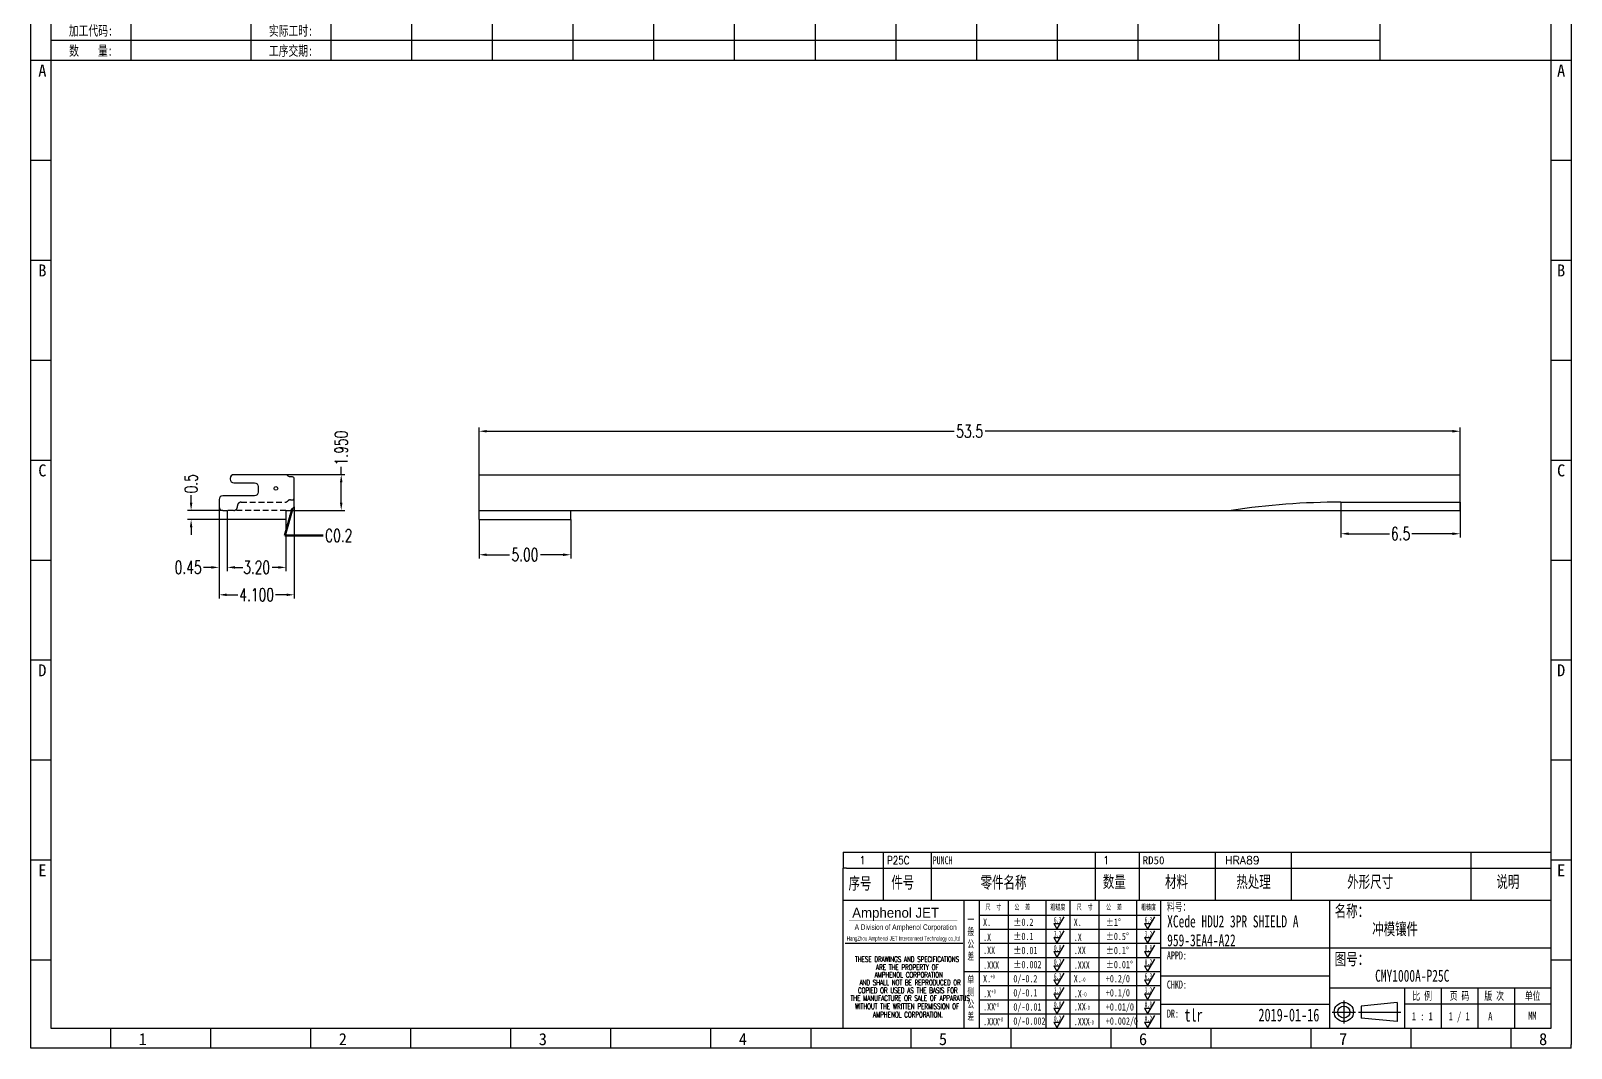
# Model space of a CAD drawing. Header units: millimetres. Extents: x -2852 to 5627, y -2271 to 1849.
# Drawn here: x -2222.9 to -2138.9, y -8.2 to 47.3 of the extents above; entities that cross this region are included whole.
import ezdxf
from ezdxf.enums import TextEntityAlignment as Align

# ---------------------------------------------------------------- set-up
doc = ezdxf.new("R2010")
doc.units = ezdxf.units.MM
doc.header["$PDSIZE"] = 3
doc.linetypes.add('DASHED2', pattern=[9.525, 6.35, -3.175])
for name, color, linetype in [('1', 7, 'Continuous'), ('11', 4, 'DASHED2'), ('41', 1, 'Continuous'), ('PUNCH', 1, 'Continuous')]:
    doc.layers.add(name, color=color, linetype=linetype)
doc.styles.add('CH', font='仿宋_GB2312_0.ttf')
doc.styles.add('jet02', font='simplex.shx', dxfattribs={"width": 0.7})
doc.styles.add('SIMPLEX', font='SIMPLEX')
doc.styles.get("Standard").update_dxf_attribs({"font": '仿宋_GB2312_0.ttf', "width": 0.7})
doc.styles.add('TEXTSTYLE_1', font='TRIUMB.TTF')
doc.styles.add('TEXTSTYLE_2', font='TRIUM.TTF')
doc.styles.add('tk', font='', dxfattribs={"width": 0.7})
doc.styles.add('tk 2', font='仿宋_GB2312_0.ttf', dxfattribs={"width": 0.65})
doc.styles.add('tk 4', font='simplex.shx', dxfattribs={"width": 0.65, "bigfont": 'bigfont.shx'})
doc.styles.get('tk').set_extended_font_data('NSimSun')
doc.dimstyles.new('jet02', dxfattribs={"dimtxt": 3.5, "dimasz": 2.1, "dimexe": 1, "dimexo": 0, "dimgap": 0.5, "dimtad": 0, "dimtoh": 1, "dimdec": 3, "dimzin": 9, "dimdsep": 46, "dimtxsty": 'jet02', "dimcen": 0, "dimclrt": 256, "dimazin": 2, "dimtfac": 1, "dimtdec": 3, "dimtofl": 0, "dimtmove": 0, "dimatfit": 1, "dimfxl": 0, "dimarcsym": 0})

# ---------------------------------------------------------------- blocks, each defined once
blk = doc.blocks.new('A3-N')
at = {"layer": '1', "color": 1}
for p, q in [((0, 0), (0, 296.73)), ((0, 296.73), (420, 296.73)), ((21.82, 291.27), (21.82, 296.73)), ((49.09, 291.27), (49.09, 296.73)), ((76.36, 291.27), (76.36, 296.73)), ((103.64, 291.27), (103.64, 296.73)), ((103.64, 291.27), (103.64, 296.73)), ((103.64, 291.27), (103.64, 296.73)), ((130.91, 291.27), (130.91, 296.73)), ((158.18, 291.27), (158.18, 296.73)), ((185.45, 291.27), (185.45, 296.73)), ((212.73, 291.27), (212.73, 296.73)), ((240, 291.27), (240, 296.73)), ((267.27, 291.27), (267.27, 296.73)), ((294.55, 291.27), (294.55, 296.73)), ((321.82, 291.27), (321.82, 296.73)), ((349.09, 291.27), (349.09, 296.73)), ((376.36, 291.27), (376.36, 296.73)), ((403.64, 291.27), (403.64, 296.73)), ((420, 296.73), (420, 1)), ((5.45, 269.45), (0, 269.45)), ((420, 269.45), (414.55, 269.45)), ((5.45, 242.18), (0, 242.18)), ((420, 242.18), (414.55, 242.18)), ((5.45, 214.91), (0, 214.91)), ((420, 214.91), (414.55, 214.91)), ((5.45, 187.64), (0, 187.64)), ((420, 187.64), (414.55, 187.64)), ((5.45, 160.36), (0, 160.36)), ((420, 160.36), (414.55, 160.36)), ((5.45, 133.09), (0, 133.09)), ((420, 133.09), (414.55, 133.09)), ((5.45, 105.82), (0, 105.82)), ((420, 105.82), (414.55, 105.82)), ((5.45, 78.55), (0, 78.55)), ((420, 78.55), (414.55, 78.55)), ((5.45, 51.27), (0, 51.27)), ((420, 51.27), (414.55, 51.27)), ((222.45, 49.09), (221.45, 49.09)), ((221.45, 49.09), (221.45, 40.36)), ((222.45, 49.09), (414.55, 49.09)), ((232.36, 49.09), (232.36, 40.36)), ((245.45, 49.09), (245.45, 40.36)), ((290.18, 49.09), (290.18, 40.36)), ((302.18, 49.09), (302.18, 40.36)), ((322.91, 49.09), (322.91, 40.36)), ((343.64, 49.09), (343.64, 40.36)), ((392.73, 40.36), (392.73, 49.09)), ((258.55, 40.36), (258.55, 5.44)), ((266.45, 40.36), (266.45, 5.44)), ((276.78, 40.36), (276.78, 5.45)), ((291.18, 40.36), (291.18, 5.45)), ((301.51, 40.37), (301.51, 5.46)), ((308.01, 40.36), (308.01, 5.45)), ((354.09, 40.36), (354.09, 5.45)), ((308.01, 32.39), (258.55, 32.39)), ((308.01, 28.54), (258.55, 28.54)), ((414.55, 27.27), (308.01, 27.27)), ((5.45, 24), (0, 24)), ((308.01, 24.69), (258.55, 24.69)), ((420, 24), (414.55, 24)), ((308.01, 16.99), (258.55, 16.99)), ((354.09, 19.63), (308.01, 19.63)), ((308.01, 13.14), (258.55, 13.14)), ((414.55, 16.36), (354.09, 16.36)), ((374.55, 16.36), (374.55, 5.45)), ((384.55, 16.36), (384.55, 5.45)), ((394.55, 16.36), (394.55, 5.45)), ((404.55, 16.36), (404.55, 5.45)), ((308.01, 9.29), (258.55, 9.29)), ((308.01, 11.99), (354.09, 11.99)), ((372.51, 12.49), (362.69, 11.5)), ((362.69, 11.5), (362.69, 8.23)), ((372.51, 12.49), (372.51, 7.25)), ((414.55, 12), (374.55, 12)), ((21.82, 0), (21.82, 5.45)), ((49.09, 0), (49.09, 5.45)), ((76.36, 0), (76.36, 5.45)), ((103.64, 0), (103.64, 5.45)), ((130.91, 0), (130.91, 5.45)), ((158.18, 0), (158.18, 5.45)), ((185.45, 0), (185.45, 5.45)), ((212.73, 0), (212.73, 5.45)), ((240, 0), (240, 5.45)), ((267.27, 0), (267.27, 5.45)), ((294.55, 0), (294.55, 5.45)), ((321.82, 0), (321.82, 5.45)), ((349.09, 0), (349.09, 5.45)), ((372.51, 7.25), (362.69, 8.23)), ((376.36, 0), (376.36, 5.45)), ((403.64, 0), (403.64, 5.45)), ((1, 0), (0, 0)), ((420, 0), (1, 0)), ((420, 0), (420, 1))]:
    blk.add_line(p, q, dxfattribs=at)
at = {"layer": '1'}
for p, q in [((414.55, 278.18), (414.55, 284.73)), ((221.45, 40.36), (221.45, 5.45)), ((221.45, 40.36), (414.55, 40.36)), ((221.45, 40.36), (414.55, 40.36)), ((254.41, 40.36), (254.41, 5.45)), ((283.28, 40.36), (283.28, 5.45)), ((308.01, 36.24), (258.55, 36.24)), ((222.08, 28.67), (254.12, 28.67)), ((308.01, 20.84), (254.41, 20.84))]:
    blk.add_line(p, q, dxfattribs=at)
at = {"layer": '1', "color": 1, "ltscale": 0.05}
for p, q in [((278.93, 34.04), (279.79, 32.56)), ((278.93, 34.04), (280.65, 34.04)), ((281.68, 35.84), (279.79, 32.56)), ((303.66, 34.05), (304.52, 32.56)), ((303.66, 34.05), (305.38, 34.05)), ((306.41, 35.84), (304.52, 32.56)), ((278.93, 30.19), (279.79, 28.71)), ((278.93, 30.19), (280.65, 30.19)), ((281.68, 31.99), (279.79, 28.71)), ((303.66, 30.2), (305.38, 30.2)), ((303.66, 30.2), (304.52, 28.71)), ((306.41, 31.99), (304.52, 28.71)), ((278.93, 26.34), (279.79, 24.86)), ((278.93, 26.34), (280.65, 26.34)), ((281.68, 28.14), (279.79, 24.86)), ((303.66, 26.35), (304.52, 24.86)), ((303.66, 26.35), (305.38, 26.35)), ((306.41, 28.14), (304.52, 24.86)), ((278.93, 22.49), (280.65, 22.49)), ((278.93, 22.49), (279.79, 21.01)), ((281.68, 24.29), (279.79, 21.01)), ((303.66, 22.5), (305.38, 22.5)), ((303.66, 22.5), (304.52, 21.01)), ((306.41, 24.29), (304.52, 21.01)), ((278.93, 18.66), (279.79, 17.17)), ((278.93, 18.66), (280.65, 18.66)), ((281.68, 20.45), (279.79, 17.17)), ((303.66, 18.66), (304.52, 17.18)), ((303.66, 18.66), (305.38, 18.66)), ((306.41, 20.46), (304.52, 17.18)), ((278.93, 14.81), (280.65, 14.81)), ((278.93, 14.81), (279.79, 13.32)), ((281.68, 16.6), (279.79, 13.32)), ((281.68, 12.75), (279.79, 9.47)), ((303.66, 14.81), (305.38, 14.81)), ((303.66, 14.81), (304.52, 13.33)), ((306.41, 16.61), (304.52, 13.33)), ((306.41, 12.76), (304.52, 9.48)), ((278.93, 10.96), (279.79, 9.47)), ((278.93, 10.96), (280.65, 10.96)), ((281.68, 8.9), (279.79, 5.62)), ((303.66, 10.96), (304.52, 9.48)), ((303.66, 10.96), (305.38, 10.96)), ((306.41, 8.91), (304.52, 5.63)), ((278.93, 7.11), (279.79, 5.62)), ((278.93, 7.11), (280.65, 7.11)), ((303.66, 7.11), (305.38, 7.11)), ((303.66, 7.11), (304.52, 5.63))]:
    blk.add_line(p, q, dxfattribs=at)
at = {"layer": '1', "color": 1, "ltscale": 0.1}
for p, q in [((358.01, 13.02), (358.01, 6.71)), ((354.86, 9.87), (361.17, 9.87)), ((362.03, 9.87), (373.54, 9.87))]:
    blk.add_line(p, q, dxfattribs=at)
at = {"layer": '1'}
blk.add_lwpolyline([(221.45, 5.45), (414.55, 5.45), (414.55, 291.27), (5.45, 291.27), (5.45, 5.45), (414.55, 5.45)], dxfattribs=at)
at = {"layer": '1', "color": 7, "linetype": 'Continuous', "const_width": 0.123}
blk.add_lwpolyline([(223.11, 34.74), (252.6, 34.76)], dxfattribs=at)
at = {"layer": '1', "color": 1}
for radius in [2.62, 1.64]:
    blk.add_circle((358.01, 9.87), radius, dxfattribs=at)
at = {"layer": '41'}
for p, q in [((27.27, 291.27), (27.27, 269.45)), ((60, 291.27), (60, 269.45)), ((81.82, 291.27), (81.82, 269.45)), ((103.82, 291.27), (103.82, 269.45)), ((125.82, 291.27), (125.82, 269.45)), ((147.82, 291.27), (147.82, 269.45)), ((169.82, 291.27), (169.82, 269.45)), ((191.82, 291.27), (191.82, 269.45)), ((213.82, 291.27), (213.82, 269.45)), ((235.82, 291.27), (235.82, 269.45)), ((257.82, 291.27), (257.82, 269.45)), ((279.82, 291.27), (279.82, 269.45)), ((301.82, 291.27), (301.82, 269.45)), ((323.82, 291.27), (323.82, 269.45)), ((345.82, 291.27), (345.82, 269.45)), ((367.82, 291.27), (367.82, 269.45)), ((367.82, 285.82), (5.45, 285.82)), ((367.82, 280.36), (5.45, 280.36)), ((367.82, 274.91), (5.45, 274.91)), ((414.55, 269.45), (5.45, 269.45))]:
    blk.add_line(p, q, dxfattribs=at)
at = {"layer": '1', "color": 1}
for s, p in [('1', (29.64, 295.11)), ('2', (84.18, 295.11)), ('3', (138.73, 295.11)), ('4', (193.27, 295.11)), ('5', (247.82, 295.11)), ('6', (302.36, 295.11)), ('7', (356.91, 295.11)), ('8', (411.45, 295.11)), ('1', (30.53, 4.11)), ('2', (85.08, 4.11)), ('3', (139.62, 4.11)), ('4', (194.17, 4.11)), ('5', (248.72, 4.11)), ('6', (303.26, 4.11)), ('7', (357.81, 4.11)), ('8', (412.35, 4.11))]:
    blk.add_text(s, height=3.27, dxfattribs=at).set_placement(p, align=Align.TOP_CENTER)
at = {"layer": '1', "style": 'tk', "width": 0.7}
for s, p in [('投单日期:', (16.36, 288.55)), ('工    序:', (70.91, 288.55)), ('备注：', (375.51, 288.55)), ('交    期:', (16.36, 283.09)), ('预估工时:', (70.91, 283.09)), ('加工代码:', (16.36, 277.64)), ('实际工时:', (70.91, 277.64)), ('数    量:', (16.36, 272.18)), ('工序交期:', (70.91, 272.18))]:
    blk.add_text(s, height=2.727, dxfattribs=at).set_placement(p, align=Align.MIDDLE)
at = {"layer": '1', "color": 1}
for s, p in [('A', (2.04, 268.36)), ('B', (2.04, 213.82)), ('C', (2.04, 159.27)), ('D', (2.04, 104.73)), ('E', (2.04, 50.18))]:
    blk.add_text(s, height=3.27, dxfattribs=at).set_placement(p, align=Align.TOP_LEFT)
for s, p in [('A', (418.37, 268.36)), ('B', (418.37, 213.82)), ('C', (418.37, 159.27)), ('D', (418.37, 104.73)), ('E', (418.37, 50.18))]:
    blk.add_text(s, height=3.27, dxfattribs=at).set_placement(p, align=Align.TOP_RIGHT)
at = {"layer": '1', "color": 1, "style": 'tk 2', "width": 0.7}
for s, height, p in [('序号', 3.273, (222.96, 43.34)), ('件号', 3.273, (234.62, 43.61)), ('零件名称', 3.273, (258.97, 43.61)), ('数量', 3.273, (292.3, 43.78)), ('材料', 3.273, (309.27, 43.78)), ('热处理', 3.273, (328.71, 43.78)), ('外形尺寸', 3.273, (358.94, 43.78)), ('说明', 3.273, (399.61, 43.78)), ('料号：', 2.182, (309.77, 37.46)), ('名称：', 3.273, (355.52, 35.79)), ('图号：', 3.273, (355.52, 22.7)), ('比 例', 2.182, (376.69, 13.18)), ('页 码', 2.182, (386.85, 13.18)), ('版 次', 2.182, (396.31, 13.18)), ('单位', 2.182, (407.35, 13.18))]:
    blk.add_text(s, height=height, dxfattribs=at).set_placement(p)
at = {"layer": '1', "color": 7, "linetype": 'Continuous', "style": 'TEXTSTYLE_1'}
blk.add_text('Amphenol JET', height=2.7, dxfattribs=at).set_placement((223.96, 35.61))
at = {"layer": '1', "color": 7, "linetype": 'Continuous'}
for s, height, style, width, p in [('A Division of Amphenol Corporation', 1.5, 'TEXTSTYLE_2', 0.7, (224.64, 32.29)), ('HangZhou Amphenol JET Interconnect Technology co.,ltd ', 1.2, 'TEXTSTYLE_2', 0.6, (222.47, 29.36)), ('THESE DRAWINGS AND SPECIFICATIONS', 1.5, 'tk 4', 0.6, (224.73, 23.52)), ('ARE THE PROPERTY OF', 1.5, 'tk 4', 0.6, (230.45, 21.35)), ('AND SHALL NOT BE REPRODUCED OR', 1.5, 'tk 4', 0.6, (225.95, 17.17)), ('AMPHENOL CORPORATION', 1.5, 'tk 4', 0.6, (230.04, 19.27)), ('THE MANUFACTURE OR SALE OF APPARATUS', 1.5, 'tk 4', 0.6, (223.5, 12.92)), ('COPIED OR USED AS THE BASIS FOR', 1.5, 'tk 4', 0.6, (225.54, 15.02)), ('WITHOUT THE WRITTEN PERMISSION OF', 1.5, 'tk 4', 0.6, (224.73, 10.67)), ('AMPHENOL CORPORATION.', 1.5, 'tk 4', 0.6, (229.63, 8.4))]:
    blk.add_text(s, height=height, dxfattribs=dict(at, style=style, width=width)).set_placement(p)
at = {"layer": '1', "color": 1, "style": 'tk 2', "width": 0.7}
for s, p in [('X.', (259.64, 34.37)), ('%%P0.2', (267.9, 34.37)), ('X.', (284.37, 34.37)), ('%%P1%%D', (293.12, 34.37)), ('.X', (259.64, 30.28)), ('%%P0.1', (267.9, 30.52)), ('.X', (284.37, 30.28)), ('%%P0.5%%D', (293.12, 30.52)), ('.XX', (259.64, 26.71)), ('%%P0.01', (267.9, 26.67)), ('.XX', (284.37, 26.71)), ('%%P0.1%%D', (293.12, 26.67)), ('.XXX', (259.64, 22.68)), ('%%P0.002', (267.9, 22.82)), ('.XXX', (284.37, 22.68)), ('%%P0.01%%D', (293.12, 22.82)), ('X.', (259.64, 18.97)), ('0/-0.2', (267.9, 18.97)), ('X.', (284.37, 18.97)), ('+0.2/0', (293.12, 18.97)), ('.X', (259.64, 14.88)), ('0/-0.1', (267.9, 15.12)), ('.X', (284.37, 14.88)), ('+0.1/0', (293.12, 15.12)), ('.XX', (259.64, 11.31)), ('0/-0.01', (267.9, 11.27)), ('0/-0.002', (267.9, 7.42)), ('.XX', (284.37, 11.31)), ('+0.01/0', (293.12, 11.27)), ('+0.002/0', (293.12, 7.42)), ('.XXX', (259.64, 7.28)), ('.XXX', (284.37, 7.28))]:
    blk.add_text(s, height=2, dxfattribs=at).set_placement(p, align=Align.MIDDLE_LEFT)
at = {"layer": '1', "color": 1, "ltscale": 0.05, "style": 'tk 2', "width": 0.5}
for s, p in [('6.3', (279.01, 34.26)), ('6.3', (303.74, 34.27)), ('3.2', (279.01, 30.41)), ('3.2', (303.74, 30.42)), ('0.8', (279.01, 26.56)), ('0.8', (303.74, 26.57)), ('0.2', (279.01, 22.71)), ('0.2', (303.74, 22.72)), ('6.3', (279.01, 18.87)), ('6.3', (303.74, 18.88)), ('3.2', (279.01, 15.02)), ('0.8', (279.01, 11.17)), ('3.2', (303.74, 15.03)), ('0.8', (303.74, 11.18)), ('0.2', (279.01, 7.32)), ('0.2', (303.74, 7.33))]:
    blk.add_text(s, height=1.6, dxfattribs=at).set_placement(p)
at = {"layer": '1', "style": 'tk 2', "width": 0.7}
for s, p in [('APPD:', (309.77, 24.21)), ('CHKD:', (309.77, 16.27)), ('DR:', (309.77, 8.35))]:
    blk.add_text(s, height=2.182, dxfattribs=at).set_placement(p)
at = {"layer": '1', "color": 7, "style": 'tk 2', "width": 0.7}
blk.add_text('MM', height=2.182, dxfattribs=at).set_placement((408.31, 7.75))
at = {"layer": '1', "color": 1, "ltscale": 0.05, "char_height": 1.5, "width": 6.3627, "attachment_point": 1, "style": 'tk 2'}
for s, insert in [('尺  寸', (260.31, 39.25)), ('公  差', (268.17, 39.25)), ('粗糙度', (277.98, 39.25)), ('尺  寸', (285.2, 39.25)), ('公  差', (293.18, 39.25)), ('粗糙度', (302.71, 39.26))]:
    blk.add_mtext(s, dxfattribs=dict(at, insert=insert))
at = {"layer": '1', "ltscale": 0.05, "char_height": 2, "width": 2.5195, "attachment_point": 1, "style": 'tk 2'}
for s, insert in [('一般公差', (255.39, 36.11)), ('单侧公差', (255.39, 19.71))]:
    blk.add_mtext(s, dxfattribs=dict(at, insert=insert))
at = {"layer": '1', "color": 1, "ltscale": 0.05, "char_height": 1.2, "width": 5.1396, "attachment_point": 1, "line_spacing_factor": 0.8, "style": 'tk 2'}
for s, insert in [('+0', (261.58, 20.13)), ('-0', (286.31, 19.33)), ('+0', (261.88, 16.09)), ('-0', (286.61, 15.29)), ('+0', (262.79, 12.45)), ('+0', (263.87, 8.44)), ('-0', (287.51, 11.65)), ('-0', (288.59, 7.64))]:
    blk.add_mtext(s, dxfattribs=dict(at, insert=insert))
at = {"layer": '1', "style": 'tk 2', "width": 0.7}
for tag, p in [('PATR-NO1', (309.84, 32.96)), ('TITLE', (365.74, 30.9)), ('PATR-NO2', (309.84, 27.81)), ('DWG-NO:', (366.54, 18.14))]:
    blk.add_attdef(tag, p, '', height=3.27, dxfattribs=at)
at = {"layer": '1', "color": 1, "style": 'tk 2', "width": 0.7}
for tag, p in [('DRAW', (314.55, 7.27)), ('DATE', (334.72, 7.32))]:
    blk.add_attdef(tag, p, '', height=3.49, dxfattribs=at)
at = {"layer": '1', "style": 'tk 2', "width": 0.7}
for tag, p in [('SCALE', (376.55, 8.73)), ('SHEET', (386.6, 8.72)), ('REV', (397.38, 8.73))]:
    blk.add_attdef(tag, text='', height=2.18, dxfattribs=at).set_placement(p, align=Align.MIDDLE_LEFT)
blk = doc.blocks.new('FB3')
at = {"layer": '1', "color": 1}
for p, q in [((0, 4.36), (193.09, 4.36)), ((0, 4.36), (0, 0)), ((10.91, 4.36), (10.91, 0)), ((24, 4.36), (24, 0)), ((68.73, 4.36), (68.73, 0)), ((80.73, 4.36), (80.73, 0)), ((101.45, 4.36), (101.45, 0)), ((122.18, 4.36), (122.18, 0)), ((171.27, 0), (171.27, 4.36))]:
    blk.add_line(p, q, dxfattribs=at)
at = {"layer": '1'}
for tag, style, p in [('ITEM', 'SIMPLEX', (4.36, 2.18)), ('PARTNO', 'SIMPLEX', (12, 2.18)), ('QTY', 'SIMPLEX', (74.18, 2.18)), ('MATL', 'CH', (81.72, 2.18)), ('FINISH', 'SIMPLEX', (104.17, 2.18)), ('SPEC', 'SIMPLEX', (130.91, 2.18)), ('REMARK', 'SIMPLEX', (174.06, 2.18))]:
    blk.add_attdef(tag, text='', height=2.18, dxfattribs=dict(at, style=style)).set_placement(p, align=Align.MIDDLE_LEFT)
at = {"layer": '1', "style": 'tk', "width": 0.7}
blk.add_attdef('DIE', text='', height=2.18, dxfattribs=at).set_placement((24.43, 2.18), align=Align.MIDDLE_LEFT)
blk = doc.blocks.new('*D1202')
at = {"layer": '41', "ltscale": 0.05}
for p, q in [((-1290.717, -2429.357), (-1290.717, -2428.937)), ((-1293.779, -2429.357), (-1290.517, -2429.357)), ((-1290.717, -2430.887), (-1290.717, -2429.777)), ((-1293.479, -2431.307), (-1290.517, -2431.307))]:
    blk.add_line(p, q, dxfattribs=at)
for points in [[(-1290.787, -2429.777), (-1290.647, -2429.777), (-1290.717, -2429.357)], [(-1290.787, -2430.887), (-1290.647, -2430.887), (-1290.717, -2431.307)]]:
    blk.add_solid(points, dxfattribs=at)
at = {"layer": 'Defpoints', "color": 0, "ltscale": 0.05}
for p in [(-1293.779, -2429.357), (-1290.717, -2429.357), (-1293.479, -2431.307)]:
    blk.add_point(p, dxfattribs=at)
at = {"layer": '41', "ltscale": 0.05, "insert": (-1290.717, -2427.904), "char_height": 0.7, "attachment_point": 5, "rotation": 90, "style": 'jet02'}
blk.add_mtext('1.950', dxfattribs=at)
blk = doc.blocks.new('*D1203')
at = {"layer": '41', "ltscale": 0.05}
for p, q in [((-1297.379, -2431.107), (-1297.379, -2436.112)), ((-1293.279, -2431.107), (-1293.279, -2436.112)), ((-1296.959, -2435.912), (-1296.362, -2435.912)), ((-1293.699, -2435.912), (-1294.295, -2435.912))]:
    blk.add_line(p, q, dxfattribs=at)
for points in [[(-1296.959, -2435.842), (-1296.959, -2435.982), (-1297.379, -2435.912)], [(-1293.699, -2435.842), (-1293.699, -2435.982), (-1293.279, -2435.912)]]:
    blk.add_solid(points, dxfattribs=at)
at = {"layer": 'Defpoints', "color": 0, "ltscale": 0.05}
for p in [(-1297.379, -2431.107), (-1293.279, -2431.107), (-1297.379, -2435.912)]:
    blk.add_point(p, dxfattribs=at)
at = {"layer": '41', "ltscale": 0.05, "insert": (-1295.329, -2435.912), "char_height": 0.7, "attachment_point": 5, "style": 'jet02'}
blk.add_mtext('4.100', dxfattribs=at)
blk = doc.blocks.new('*D1204')
at = {"layer": '41', "ltscale": 0.05}
for p, q in [((-1297.379, -2431.107), (-1297.379, -2434.617)), ((-1296.929, -2431.807), (-1296.929, -2434.617)), ((-1297.799, -2434.417), (-1298.219, -2434.417)), ((-1296.509, -2434.417), (-1296.089, -2434.417))]:
    blk.add_line(p, q, dxfattribs=at)
for points in [[(-1297.799, -2434.347), (-1297.799, -2434.487), (-1297.379, -2434.417)], [(-1296.509, -2434.347), (-1296.509, -2434.487), (-1296.929, -2434.417)]]:
    blk.add_solid(points, dxfattribs=at)
at = {"layer": 'Defpoints', "color": 0, "ltscale": 0.05}
for p in [(-1297.379, -2431.107), (-1296.929, -2431.807), (-1297.379, -2434.417)]:
    blk.add_point(p, dxfattribs=at)
at = {"layer": '41', "ltscale": 0.05, "insert": (-1299.065, -2434.417), "char_height": 0.7, "attachment_point": 5, "style": 'jet02'}
blk.add_mtext('0.45', dxfattribs=at)
blk = doc.blocks.new('*D1205')
at = {"layer": '41', "ltscale": 0.05}
for p, q in [((-1296.929, -2431.807), (-1296.929, -2434.617)), ((-1293.729, -2431.807), (-1293.729, -2434.617)), ((-1296.509, -2434.417), (-1296.175, -2434.417)), ((-1294.149, -2434.417), (-1294.482, -2434.417))]:
    blk.add_line(p, q, dxfattribs=at)
for points in [[(-1296.509, -2434.347), (-1296.509, -2434.487), (-1296.929, -2434.417)], [(-1294.149, -2434.347), (-1294.149, -2434.487), (-1293.729, -2434.417)]]:
    blk.add_solid(points, dxfattribs=at)
at = {"layer": 'Defpoints', "color": 0, "ltscale": 0.05}
for p in [(-1296.929, -2431.807), (-1293.729, -2431.807), (-1293.729, -2434.417)]:
    blk.add_point(p, dxfattribs=at)
at = {"layer": '41', "ltscale": 0.05, "insert": (-1295.329, -2434.417), "char_height": 0.7, "attachment_point": 5, "style": 'jet02'}
blk.add_mtext('3.20', dxfattribs=at)
blk = doc.blocks.new('*D1206')
at = {"layer": '41', "ltscale": 0.05}
for p, q in [((-1298.903, -2430.887), (-1298.903, -2430.467)), ((-1297.179, -2431.307), (-1299.103, -2431.307)), ((-1296.929, -2431.807), (-1299.103, -2431.807)), ((-1298.903, -2432.227), (-1298.903, -2432.647))]:
    blk.add_line(p, q, dxfattribs=at)
for points in [[(-1298.973, -2430.887), (-1298.833, -2430.887), (-1298.903, -2431.307)], [(-1298.973, -2432.227), (-1298.833, -2432.227), (-1298.903, -2431.807)]]:
    blk.add_solid(points, dxfattribs=at)
at = {"layer": 'Defpoints', "color": 0, "ltscale": 0.05}
for p in [(-1298.903, -2431.307), (-1297.179, -2431.307), (-1296.929, -2431.807)]:
    blk.add_point(p, dxfattribs=at)
at = {"layer": '41', "ltscale": 0.05, "insert": (-1298.903, -2429.854), "char_height": 0.7, "attachment_point": 5, "rotation": 90, "style": 'jet02'}
blk.add_mtext('0.5', dxfattribs=at)
blk = doc.blocks.new('*D1207')
at = {"layer": '41', "ltscale": 0.05}
for p, q in [((-1283.198, -2431.807), (-1283.198, -2433.926)), ((-1278.198, -2431.807), (-1278.198, -2433.926)), ((-1282.778, -2433.726), (-1281.545, -2433.726)), ((-1278.618, -2433.726), (-1279.851, -2433.726))]:
    blk.add_line(p, q, dxfattribs=at)
for points in [[(-1282.778, -2433.656), (-1282.778, -2433.796), (-1283.198, -2433.726)], [(-1278.618, -2433.656), (-1278.618, -2433.796), (-1278.198, -2433.726)]]:
    blk.add_solid(points, dxfattribs=at)
at = {"layer": 'Defpoints', "color": 0, "ltscale": 0.05}
for p in [(-1283.198, -2431.807), (-1278.198, -2431.807), (-1283.198, -2433.726)]:
    blk.add_point(p, dxfattribs=at)
at = {"layer": '41', "ltscale": 0.05, "insert": (-1280.698, -2433.726), "char_height": 0.7, "attachment_point": 5, "style": 'jet02'}
blk.add_mtext('5.00', dxfattribs=at)
blk = doc.blocks.new('*D1208')
at = {"layer": '41', "ltscale": 0.05}
for p, q in [((-1283.198, -2429.357), (-1283.198, -2426.788)), ((-1282.778, -2426.988), (-1257.295, -2426.988)), ((-1230.118, -2426.988), (-1255.601, -2426.988)), ((-1229.698, -2429.357), (-1229.698, -2426.788))]:
    blk.add_line(p, q, dxfattribs=at)
for points in [[(-1282.778, -2426.918), (-1282.778, -2427.058), (-1283.198, -2426.988)], [(-1230.118, -2426.918), (-1230.118, -2427.058), (-1229.698, -2426.988)]]:
    blk.add_solid(points, dxfattribs=at)
at = {"layer": 'Defpoints', "color": 0, "ltscale": 0.05}
for p in [(-1229.698, -2426.988), (-1283.198, -2429.357), (-1229.698, -2429.357)]:
    blk.add_point(p, dxfattribs=at)
at = {"layer": '41', "ltscale": 0.05, "insert": (-1256.448, -2426.988), "char_height": 0.7, "attachment_point": 5, "style": 'jet02'}
blk.add_mtext('53.5', dxfattribs=at)
blk = doc.blocks.new('*D1209')
at = {"layer": '41', "ltscale": 0.05}
for p, q in [((-1236.198, -2430.857), (-1236.198, -2432.78)), ((-1229.698, -2430.857), (-1229.698, -2432.78)), ((-1235.778, -2432.58), (-1233.561, -2432.58)), ((-1230.118, -2432.58), (-1232.335, -2432.58))]:
    blk.add_line(p, q, dxfattribs=at)
for points in [[(-1235.778, -2432.51), (-1235.778, -2432.65), (-1236.198, -2432.58)], [(-1230.118, -2432.51), (-1230.118, -2432.65), (-1229.698, -2432.58)]]:
    blk.add_solid(points, dxfattribs=at)
at = {"layer": 'Defpoints', "color": 0, "ltscale": 0.05}
for p in [(-1236.198, -2430.857), (-1229.698, -2430.857), (-1229.698, -2432.58)]:
    blk.add_point(p, dxfattribs=at)
at = {"layer": '41', "ltscale": 0.05, "insert": (-1232.948, -2432.58), "char_height": 0.7, "attachment_point": 5, "style": 'jet02'}
blk.add_mtext('6.5', dxfattribs=at)

msp = doc.modelspace()

# ---------------------------------------------------------------- linework, layer by layer
at = {"layer": '1', "ltscale": 0.05}
for p, q in [((-2198.4055, 23.0726), (-2144.9055, 23.0726)), ((-2198.4055, 20.6226), (-2198.4055, 23.0726)), ((-2144.9055, 21.1226), (-2144.9055, 23.0726)), ((-2212.1364, 21.1226), (-2212.1364, 20.6226)), ((-2208.9364, 21.1226), (-2208.9364, 20.6226)), ((-2198.4055, 21.1226), (-2144.9055, 21.1226)), ((-2193.4055, 20.6226), (-2193.4055, 21.1226)), ((-2151.4055, 21.5726), (-2144.9055, 21.5726)), ((-2208.9364, 20.6226), (-2212.1364, 20.6226)), ((-2198.4055, 20.6226), (-2193.4055, 20.6226))]:
    msp.add_line(p, q, dxfattribs=at)
msp.add_lwpolyline([(-2208.9364, 21.1226), (-2208.6864, 21.1226), (-2208.4864, 21.3226), (-2208.4864, 22.8476, 0.4142136), (-2208.5864, 22.9476), (-2208.6959, 22.9476, -0.2060321), (-2208.8412, 23.0101, 0.2060321), (-2208.9864, 23.0726), (-2211.7844, 23.0726, 0.4142136), (-2211.9844, 22.8726), (-2211.9844, 22.8226, 0.4142136), (-2211.7844, 22.6226), (-2210.6544, 22.6226, -0.4142136), (-2210.4544, 22.4226), (-2210.4544, 22.1226, -0.4142136), (-2210.6544, 21.9226), (-2212.3864, 21.9226, 0.4142136), (-2212.5864, 21.7226), (-2212.5864, 21.3226, 0.4142136), (-2212.3864, 21.1226), (-2212.1364, 21.1226)], format="xyb", dxfattribs=at)
msp.add_arc((-2151.4055, -18.4274), 40, 90, 98.602445, dxfattribs=at)
at = {"layer": '11', "ltscale": 0.05}
msp.add_line((-2208.9364, 21.1226), (-2212.1364, 21.1226), dxfattribs=at)
msp.add_lwpolyline([(-2211.7864, 21.1226, 0.4142136), (-2211.5864, 21.3226), (-2211.5864, 21.3726, -0.4142136), (-2211.3864, 21.5726), (-2208.9864, 21.5726, 0.2060321), (-2208.8412, 21.6351, -0.2060321), (-2208.6959, 21.6976), (-2208.5864, 21.6976, 0.4142136), (-2208.4864, 21.7976)], format="xyb", dxfattribs=at)
at = {"layer": 'PUNCH', "ltscale": 0.05}
msp.add_circle((-2209.4864, 22.3226), 0.1, dxfattribs=at)

# ---------------------------------------------------------------- block references
at = {"layer": '1', "ltscale": 0.05, "xscale": 0.2000000000000455, "yscale": 0.2000000000000455, "zscale": 0.2000000000000455}
msp.add_blockref('A3-N', (-2222.8525, -8.2217), dxfattribs=at).add_auto_attribs({'DWG-NO:': 'CMY1000A-P25C', 'TITLE': '冲模镶件', 'REV': 'A', 'SHEET': '1 / 1', 'DRAW': 'tlr', 'DATE': '2019-01-16', 'PATR-NO1': 'XCede HDU2 3PR SHIELD A', 'PATR-NO2': '959-3EA4-A22', 'SCALE': '1 : 1'})
at = {"layer": '1', "ltscale": 0.05}
ref = msp.add_blockref('FB3', (-2178.5616, 1.5965), dxfattribs=dict(at, xscale=0.2000000000000455, yscale=0.2000000000000455, zscale=0.2000000000000455))
ref.add_attrib('PARTNO', 'P25C', dxfattribs={"height": 0.43636, "style": 'SIMPLEX', "width": 0.8}).set_placement((-2176.1616, 2.0328), align=Align.MIDDLE_LEFT)
ref.add_attrib('ITEM', '1', dxfattribs={"height": 0.4364, "style": 'SIMPLEX'}).set_placement((-2177.6889, 2.0328), align=Align.MIDDLE_LEFT)
ref.add_attrib('DIE', 'PUNCH', dxfattribs={"height": 0.43636, "style": 'tk', "width": 0.7}).set_placement((-2173.6756, 2.0328), align=Align.MIDDLE_LEFT)
ref.add_attrib('QTY', '1', dxfattribs={"height": 0.4364, "style": 'SIMPLEX'}).set_placement((-2164.4017, 2.0328), align=Align.MIDDLE_LEFT)
ref.add_attrib('MATL', 'RD50', dxfattribs={"height": 0.43636, "style": 'CH'}).set_placement((-2162.2184, 2.0328), align=Align.MIDDLE_LEFT)
ref.add_attrib('FINISH', 'HRA89', dxfattribs={"height": 0.43636, "style": 'SIMPLEX'}).set_placement((-2157.727, 2.0328), align=Align.MIDDLE_LEFT)

# ---------------------------------------------------------------- texts
at = {"layer": '41', "ltscale": 0.05, "insert": (-2206.806, 19.7517), "char_height": 0.7, "attachment_point": 4, "style": 'jet02'}
msp.add_mtext('C0.2', dxfattribs=at)

# ---------------------------------------------------------------- dimensions: what is measured, and where the dimension line sits
at = {"layer": '41', "ltscale": 0.05}
for base, p1, p2, override, picture, middle in [((-2205.9247, 23.0726), (-2208.6864, 21.1226), (-2208.9864, 23.0726), {"dimscale": 0.2, "dimtoh": 0, "dimzin": 1, "dimclrd": 256, "dimclre": 256, "dimadec": 3, "dimazin": 0, "dimatfit": 3, "dimlwd": 65535, "dimlwe": 65535}, '*D1202', (-2205.9247, 24.526)), ((-2214.1102, 21.1226), (-2212.1364, 20.6226), (-2212.3864, 21.1226), {"dimscale": 0.2, "dimtoh": 0, "dimdec": 1, "dimzin": 1, "dimclrd": 256, "dimclre": 256, "dimadec": 1, "dimazin": 0, "dimatfit": 3, "dimlwd": 65535, "dimlwe": 65535}, '*D1206', (-2214.1102, 22.576))]:
    dim = msp.add_linear_dim(base=base, p1=p1, p2=p2, angle=90, dimstyle='jet02', override=override, dxfattribs=at)
    dim.commit()
    dim.dimension.update_dxf_attribs({"geometry": picture, "text_midpoint": middle, "insert": (-915.2077, 2452.4298)})
for base, p1, p2, override, picture, middle in [((-2144.9055, 25.4421), (-2198.4055, 23.0726), (-2144.9055, 23.0726), {"dimscale": 0.2, "dimtoh": 0, "dimdec": 1, "dimzin": 1, "dimclrd": 256, "dimclre": 256, "dimadec": 1, "dimazin": 0, "dimatfit": 3, "dimlwd": 65535, "dimlwe": 65535}, '*D1208', (-2171.6555, 25.4421)), ((-2212.5864, 18.0131), (-2212.1364, 20.6226), (-2212.5864, 21.3226), {"dimscale": 0.2, "dimtoh": 0, "dimdec": 2, "dimzin": 1, "dimclrd": 256, "dimclre": 256, "dimazin": 0, "dimatfit": 3, "dimlwd": 65535, "dimlwe": 65535}, '*D1204', (-2214.2731, 18.0131)), ((-2212.5864, 16.5183), (-2208.4864, 21.3226), (-2212.5864, 21.3226), {"dimscale": 0.2, "dimtoh": 0, "dimzin": 1, "dimclrd": 256, "dimclre": 256, "dimadec": 3, "dimazin": 0, "dimatfit": 3, "dimlwd": 65535, "dimlwe": 65535}, '*D1203', (-2210.5364, 16.5183)), ((-2144.9055, 19.8502), (-2151.4055, 21.5726), (-2144.9055, 21.5726), {"dimscale": 0.2, "dimtoh": 0, "dimdec": 1, "dimzin": 1, "dimclrd": 256, "dimclre": 256, "dimadec": 1, "dimazin": 0, "dimatfit": 3, "dimlwd": 65535, "dimlwe": 65535}, '*D1209', (-2148.1555, 19.8502)), ((-2208.9364, 18.0131), (-2212.1364, 20.6226), (-2208.9364, 20.6226), {"dimscale": 0.2, "dimtoh": 0, "dimdec": 2, "dimzin": 1, "dimclrd": 256, "dimclre": 256, "dimazin": 0, "dimatfit": 3, "dimlwd": 65535, "dimlwe": 65535}, '*D1205', (-2210.5364, 18.0131)), ((-2198.4055, 18.7042), (-2193.4055, 20.6226), (-2198.4055, 20.6226), {"dimscale": 0.2, "dimtoh": 0, "dimdec": 2, "dimzin": 1, "dimclrd": 256, "dimclre": 256, "dimazin": 0, "dimatfit": 3, "dimlwd": 65535, "dimlwe": 65535}, '*D1207', (-2195.9055, 18.7042))]:
    dim = msp.add_linear_dim(base=base, p1=p1, p2=p2, dimstyle='jet02', override=override, dxfattribs=at)
    dim.commit()
    dim.dimension.update_dxf_attribs({"geometry": picture, "text_midpoint": middle, "insert": (-915.2077, 2452.4298)})

# ---------------------------------------------------------------- leaders
at = {"layer": '41', "ltscale": 0.05, "annotation_type": 0, "has_hookline": 1, "hookline_direction": 0, "text_width": 1.5167}
msp.add_leader([(-2208.5864, 21.2226), (-2209.006, 19.7517), (-2206.906, 19.7517)], dimstyle='jet02', override={"dimscale": 0.2, "dimtoh": 0, "dimzin": 1, "dimclrd": 256, "dimclre": 256, "dimadec": 3, "dimazin": 0, "dimatfit": 3, "dimlwd": 65535, "dimlwe": 65535}, dxfattribs=at)

doc.saveas('drawing.dxf')
